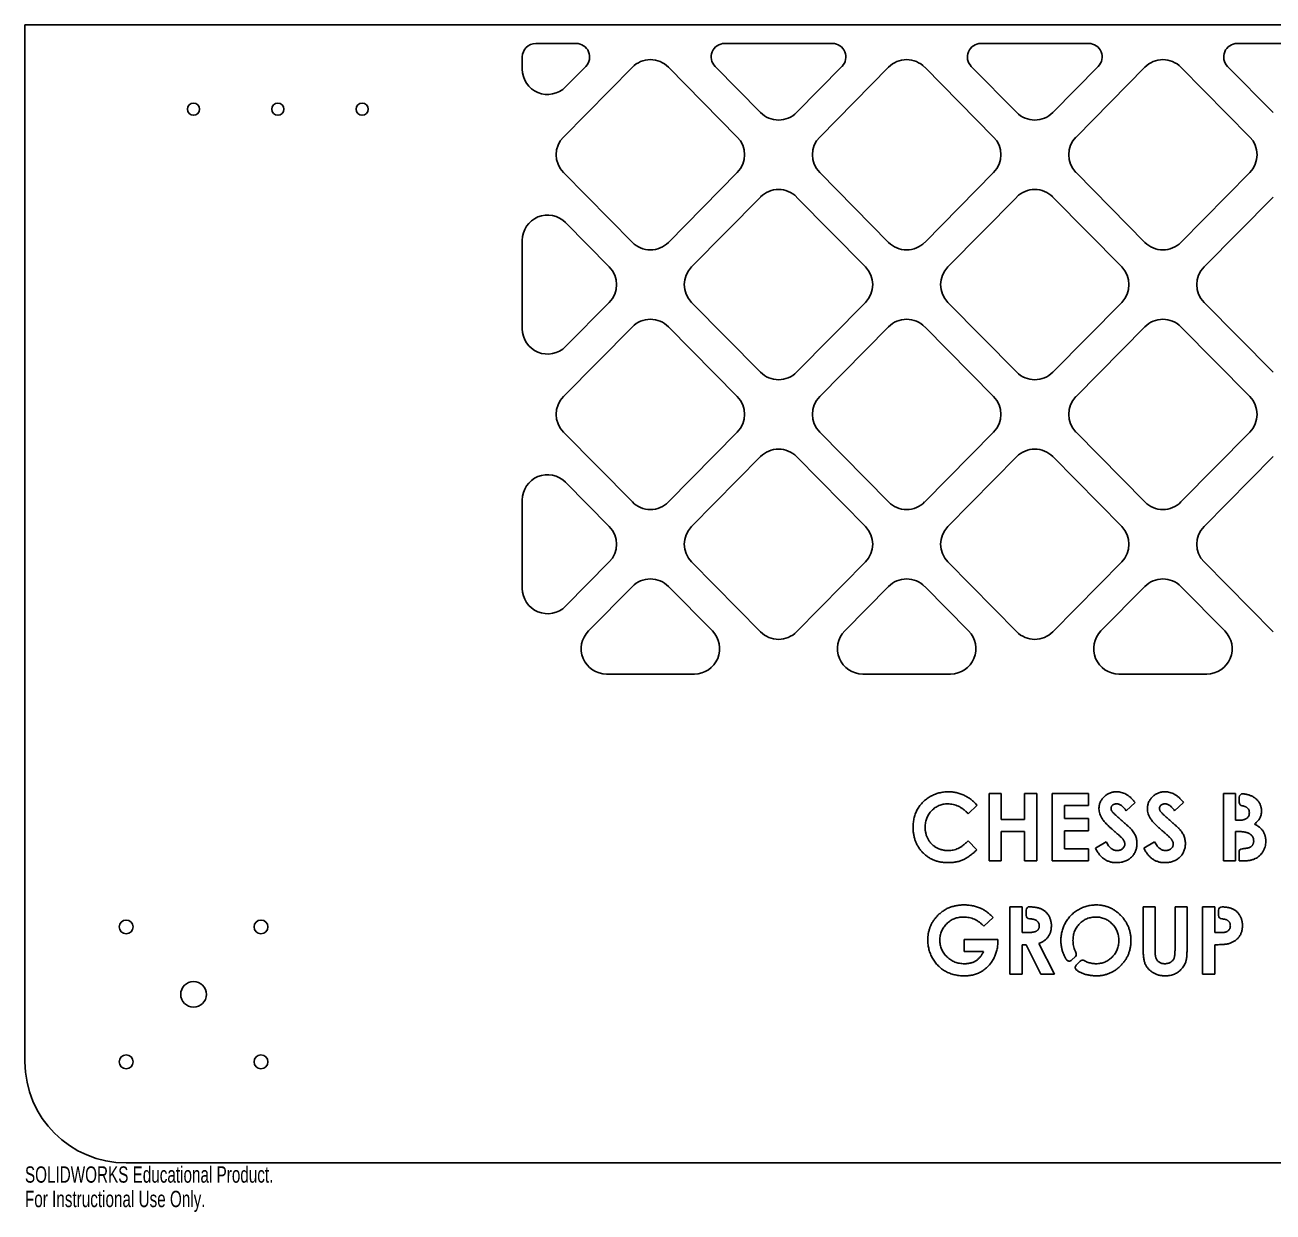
# Model space of a CAD drawing. Header units: millimetres. Extents: x -338 to 338, y -352 to 0.
# Drawn here: x -337.5 to 32.7, y -352.1 to 0 of the extents above; entities that cross this region are included whole.
import ezdxf

# ---------------------------------------------------------------- set-up
doc = ezdxf.new("R2010")
doc.units = ezdxf.units.MM
doc.styles.add('SLDTEXTSTYLE0', font='TXT', dxfattribs={"width": 0.7})

msp = doc.modelspace()

# ---------------------------------------------------------------- linework, layer by layer
at = {"color": 7, "linetype": 'Continuous', "lineweight": 25}
for p, q in [((-337.5, 0), (-337.5, -307.5)), ((337.5, 0), (-337.5, 0)), ((-186, -5.5), (-174.02, -5.5)), ((-129.98, -5.5), (-98.02, -5.5)), ((-53.98, -5.5), (-22.02, -5.5)), ((22.02, -5.5), (53.98, -5.5)), ((-190, -13.11), (-190, -9.5)), ((-177.77, -33.23), (-157.34, -12.53)), ((-177.16, -18.38), (-171.18, -12.31)), ((-146.66, -12.53), (-126.23, -33.23)), ((-132.82, -12.31), (-119.34, -25.97)), ((-108.66, -25.97), (-95.18, -12.31)), ((-101.77, -33.23), (-81.34, -12.53)), ((-70.66, -12.53), (-50.23, -33.23)), ((-56.82, -12.31), (-43.34, -25.97)), ((-32.66, -25.97), (-19.18, -12.31)), ((-25.77, -33.23), (-5.34, -12.53)), ((5.34, -12.53), (25.77, -33.23)), ((19.18, -12.31), (32.66, -25.97)), ((-177.77, -43.77), (-157.34, -64.47)), ((-146.66, -64.47), (-126.23, -43.77)), ((-101.77, -43.77), (-81.34, -64.47)), ((-70.66, -64.47), (-50.23, -43.77)), ((-25.77, -43.77), (-5.34, -64.47)), ((5.34, -64.47), (25.77, -43.77)), ((-139.77, -71.73), (-119.34, -51.03)), ((-108.66, -51.03), (-88.23, -71.73)), ((-63.77, -71.73), (-43.34, -51.03)), ((-32.66, -51.03), (-12.23, -71.73)), ((12.23, -71.73), (32.66, -51.03)), ((-177.16, -58.62), (-164.23, -71.73)), ((-190, -90.11), (-190, -63.89)), ((-177.16, -95.38), (-164.23, -82.27)), ((-139.77, -82.27), (-119.34, -102.97)), ((-108.66, -102.97), (-88.23, -82.27)), ((-63.77, -82.27), (-43.34, -102.97)), ((-32.66, -102.97), (-12.23, -82.27)), ((12.23, -82.27), (32.66, -102.97)), ((-177.77, -110.23), (-157.34, -89.53)), ((-146.66, -89.53), (-126.23, -110.23)), ((-101.77, -110.23), (-81.34, -89.53)), ((-70.66, -89.53), (-50.23, -110.23)), ((-25.77, -110.23), (-5.34, -89.53)), ((5.34, -89.53), (25.77, -110.23)), ((-177.77, -120.77), (-157.34, -141.47)), ((-146.66, -141.47), (-126.23, -120.77)), ((-101.77, -120.77), (-81.34, -141.47)), ((-70.66, -141.47), (-50.23, -120.77)), ((-25.77, -120.77), (-5.34, -141.47)), ((5.34, -141.47), (25.77, -120.77)), ((-139.77, -148.73), (-119.34, -128.03)), ((-108.66, -128.03), (-88.23, -148.73)), ((-63.77, -148.73), (-43.34, -128.03)), ((-32.66, -128.03), (-12.23, -148.73)), ((12.23, -148.73), (32.66, -128.03)), ((-177.16, -135.62), (-164.23, -148.73)), ((-190, -167.11), (-190, -140.89)), ((-177.16, -172.38), (-164.23, -159.27)), ((-139.77, -159.27), (-119.34, -179.97)), ((-108.66, -179.97), (-88.23, -159.27)), ((-63.77, -159.27), (-43.34, -179.97)), ((-32.66, -179.97), (-12.23, -159.27)), ((12.23, -159.27), (32.66, -179.97)), ((-170.37, -179.73), (-157.34, -166.53)), ((-146.66, -166.53), (-133.63, -179.73)), ((-94.37, -179.73), (-81.34, -166.53)), ((-70.66, -166.53), (-57.63, -179.73)), ((-18.37, -179.73), (-5.34, -166.53)), ((5.34, -166.53), (18.37, -179.73)), ((-165.03, -192.5), (-138.97, -192.5)), ((-89.03, -192.5), (-62.97, -192.5)), ((-13.03, -192.5), (13.03, -192.5)), ((-51.54, -227.93), (-47.95, -227.93)), ((-51.54, -247.93), (-51.54, -227.93)), ((-47.95, -227.93), (-47.95, -235.62)), ((-41.03, -227.93), (-37.44, -227.93)), ((-41.03, -235.62), (-41.03, -227.93)), ((-37.44, -227.93), (-37.44, -247.93)), ((-32.82, -227.93), (-22.05, -227.93)), ((-32.82, -247.93), (-32.82, -227.93)), ((-22.05, -227.93), (-22.05, -231.52)), ((17.95, -227.93), (21.15, -227.93)), ((17.95, -247.93), (17.95, -227.93)), ((21.54, -235.88), (21.54, -227.93)), ((22.66, -229.03), (22.66, -230.59)), ((-55.13, -231.4), (-57.76, -233.92)), ((-29.23, -231.52), (-29.23, -235.37)), ((-22.05, -231.52), (-29.23, -231.52)), ((-8.21, -230.6), (-10.89, -233.06)), ((6.15, -230.6), (3.47, -233.06)), ((-47.95, -235.62), (-41.03, -235.62)), ((-29.23, -235.37), (-22.05, -235.37)), ((-22.05, -235.37), (-22.05, -238.96)), ((21.54, -235.88), (22.49, -235.88)), ((-47.95, -239.21), (-47.95, -247.93)), ((-41.03, -239.21), (-47.95, -239.21)), ((-41.03, -247.93), (-41.03, -239.21)), ((-29.23, -238.96), (-29.23, -244.34)), ((-22.05, -238.96), (-29.23, -238.96)), ((21.54, -239.21), (21.54, -247.93)), ((22.4, -239.21), (21.54, -239.21)), ((-57.76, -241.95), (-55.21, -244.63)), ((-20, -244.19), (-16.84, -242.29)), ((-5.64, -244.19), (-2.48, -242.29)), ((-47.95, -247.93), (-51.54, -247.93)), ((-37.44, -247.93), (-41.03, -247.93)), ((-22.05, -247.93), (-32.82, -247.93)), ((-29.23, -244.34), (-22.05, -244.34)), ((-22.05, -244.34), (-22.05, -247.93)), ((21.54, -247.93), (17.95, -247.93)), ((22.57, -247.93), (22.57, -245.32)), ((23.57, -247.93), (22.57, -247.93)), ((-45.38, -281.5), (-45.38, -261.5)), ((-45.38, -261.5), (-41.79, -261.5)), ((-41.79, -269.19), (-41.79, -261.5)), ((-40.57, -264.1), (-40.57, -262.53)), ((-5.9, -261.5), (-2.31, -261.5)), ((-5.9, -273.43), (-5.9, -261.5)), ((-2.31, -261.5), (-2.31, -274.51)), ((3.59, -261.5), (7.18, -261.5)), ((3.59, -274.03), (3.59, -261.5)), ((7.18, -261.5), (7.18, -273.43)), ((11.79, -281.5), (11.79, -261.5)), ((11.79, -261.5), (15.38, -261.5)), ((15.38, -269.19), (15.38, -261.5)), ((16.51, -262.55), (16.51, -264.12)), ((-50.39, -264.68), (-53.1, -267.28)), ((-41.79, -269.19), (-40.4, -269.19)), ((15.38, -269.19), (16.65, -269.19)), ((-58.97, -271.24), (-49, -271.24)), ((-58.97, -274.83), (-58.97, -271.24)), ((-49, -271.24), (-48.97, -272.09)), ((-41.79, -272.78), (-41.79, -281.5)), ((-40.58, -272.78), (-41.79, -272.78)), ((-36.17, -281.5), (-40.58, -272.78)), ((-36.79, -272.37), (-32.18, -281.5)), ((15.38, -272.78), (15.38, -281.5)), ((-53.23, -274.83), (-58.97, -274.83)), ((-25.96, -276.25), (-27.07, -277.37)), ((-25.7, -278.82), (-24.54, -277.65)), ((-41.79, -281.5), (-45.38, -281.5)), ((-32.18, -281.5), (-36.17, -281.5)), ((15.38, -281.5), (11.79, -281.5)), ((-307.5, -337.5), (307.5, -337.5))]:
    msp.add_line(p, q, dxfattribs=at)
for centre, radius in [((-287.5, -25), 1.8), ((-262.5, -25), 1.8), ((-237.5, -25), 1.8), ((-307.5, -267.5), 2.05), ((-267.5, -267.5), 2.05), ((-287.5, -287.5), 3.8), ((-307.5, -307.5), 2.05), ((-267.5, -307.5), 2.05)]:
    msp.add_circle(centre, radius, dxfattribs=at)
for centre, radius, start, end in [((-186, -9.5), 4, 90, 180), ((-174.02, -9.5), 4, 315.3745, 90), ((-129.98, -9.5), 4, 90, 224.6255), ((-98.02, -9.5), 4, 315.3745, 90), ((-53.98, -9.5), 4, 90, 224.6255), ((-22.02, -9.5), 4, 315.3745, 90), ((22.02, -9.5), 4, 90, 224.6255), ((-152, -17.79), 7.5, 44.6255, 135.3745), ((-76, -17.79), 7.5, 44.6255, 135.3745), ((0, -17.79), 7.5, 44.6255, 135.3745), ((-182.5, -13.11), 7.5, 180, 315.3745), ((-114, -20.71), 7.5, 224.6255, 315.3745), ((-38, -20.71), 7.5, 224.6255, 315.3745), ((-172.44, -38.5), 7.5, 135.3745, 224.6255), ((-131.56, -38.5), 7.5, 315.3745, 44.6255), ((-96.44, -38.5), 7.5, 135.3745, 224.6255), ((-55.56, -38.5), 7.5, 315.3745, 44.6255), ((-20.44, -38.5), 7.5, 135.3745, 224.6255), ((20.44, -38.5), 7.5, 315.3745, 44.6255), ((-114, -56.29), 7.5, 44.6255, 135.3745), ((-38, -56.29), 7.5, 44.6255, 135.3745), ((-182.5, -63.89), 7.5, 44.6255, 180), ((-152, -59.21), 7.5, 224.6255, 315.3745), ((-76, -59.21), 7.5, 224.6255, 315.3745), ((0, -59.21), 7.5, 224.6255, 315.3745), ((-169.56, -77), 7.5, 315.3745, 44.6255), ((-134.44, -77), 7.5, 135.3745, 224.6255), ((-93.56, -77), 7.5, 315.3745, 44.6255), ((-58.44, -77), 7.5, 135.3745, 224.6255), ((-17.56, -77), 7.5, 315.3745, 44.6255), ((17.56, -77), 7.5, 135.3745, 224.6255), ((-152, -94.79), 7.5, 44.6255, 135.3745), ((-76, -94.79), 7.5, 44.6255, 135.3745), ((0, -94.79), 7.5, 44.6255, 135.3745), ((-182.5, -90.11), 7.5, 180, 315.3745), ((-114, -97.71), 7.5, 224.6255, 315.3745), ((-38, -97.71), 7.5, 224.6255, 315.3745), ((-172.44, -115.5), 7.5, 135.3745, 224.6255), ((-131.56, -115.5), 7.5, 315.3745, 44.6255), ((-96.44, -115.5), 7.5, 135.3745, 224.6255), ((-55.56, -115.5), 7.5, 315.3745, 44.6255), ((-20.44, -115.5), 7.5, 135.3745, 224.6255), ((20.44, -115.5), 7.5, 315.3745, 44.6255), ((-114, -133.29), 7.5, 44.6255, 135.3745), ((-38, -133.29), 7.5, 44.6255, 135.3745), ((-182.5, -140.89), 7.5, 44.6255, 180), ((-152, -136.21), 7.5, 224.6255, 315.3745), ((-76, -136.21), 7.5, 224.6255, 315.3745), ((0, -136.21), 7.5, 224.6255, 315.3745), ((-169.56, -154), 7.5, 315.3745, 44.6255), ((-134.44, -154), 7.5, 135.3745, 224.6255), ((-93.56, -154), 7.5, 315.3745, 44.6255), ((-58.44, -154), 7.5, 135.3745, 224.6255), ((-17.56, -154), 7.5, 315.3745, 44.6255), ((17.56, -154), 7.5, 135.3745, 224.6255), ((-152, -171.79), 7.5, 44.6255, 135.3745), ((-76, -171.79), 7.5, 44.6255, 135.3745), ((0, -171.79), 7.5, 44.6255, 135.3745), ((-182.5, -167.11), 7.5, 180, 315.3745), ((-165.03, -185), 7.5, 135.3745, 270), ((-138.97, -185), 7.5, 270, 44.6255), ((-114, -174.71), 7.5, 224.6255, 315.3745), ((-89.03, -185), 7.5, 135.3745, 270), ((-62.97, -185), 7.5, 270, 44.6255), ((-38, -174.71), 7.5, 224.6255, 315.3745), ((-13.03, -185), 7.5, 135.3745, 270), ((13.03, -185), 7.5, 270, 44.6255), ((23.66, -229.03), 1, 83.9783, 180), ((23.66, -230.59), 1, 180, 262.1207), ((23.57, -245.32), 1, 93.0569, 180), ((-39.57, -262.53), 1, 87.0383, 180), ((17.51, -262.55), 1, 86.0471, 180), ((-39.57, -264.1), 1, 180, 267.5949), ((17.51, -264.12), 1, 180, 265.8899), ((-27.78, -276.66), 1, 212.8913, 315.2984), ((-26.67, -275.54), 1, 315.2984, 29.5793), ((-23.83, -278.35), 1, 59.7283, 135.2984), ((-24.99, -279.53), 1, 135.2984, 236.2046), ((-307.5, -307.5), 30, 180, 270)]:
    msp.add_arc(centre, radius, start, end, dxfattribs=at)
for points, knots in [([(-74.1, -237.9), (-74.1, -237.65), (-74.09, -237.17), (-74.02, -236.45), (-73.93, -235.75), (-73.78, -235.07), (-73.59, -234.42), (-73.37, -233.78), (-73.09, -233.17), (-72.79, -232.58), (-72.44, -232.01), (-72.05, -231.47), (-71.63, -230.95), (-71.17, -230.47), (-70.68, -230.02), (-70.15, -229.6), (-69.59, -229.2), (-68.99, -228.83), (-68.37, -228.5), (-67.73, -228.21), (-67.08, -227.97), (-66.42, -227.76), (-65.75, -227.61), (-65.06, -227.5), (-64.37, -227.43), (-63.9, -227.42), (-63.66, -227.42)], [0, 0, 0, 0, 0.044663, 0.088512, 0.130926, 0.172904, 0.214, 0.254985, 0.295291, 0.335772, 0.376181, 0.416178, 0.45635, 0.496512, 0.537041, 0.578119, 0.619725, 0.662422, 0.705299, 0.74743, 0.789433, 0.831267, 0.872825, 0.91487, 0.957027, 1, 1, 1, 1]), ([(-63.66, -227.42), (-63.46, -227.42), (-63.06, -227.43), (-62.46, -227.48), (-61.87, -227.56), (-61.28, -227.68), (-60.7, -227.82), (-60.13, -228), (-59.55, -228.21), (-58.99, -228.45), (-58.44, -228.72), (-57.91, -229.03), (-57.4, -229.35), (-56.9, -229.71), (-56.43, -230.09), (-55.97, -230.5), (-55.54, -230.93), (-55.27, -231.25), (-55.13, -231.4)], [0, 0, 0, 0, 0.062276, 0.123904, 0.185067, 0.24684, 0.308435, 0.370241, 0.432587, 0.495925, 0.559351, 0.621943, 0.684393, 0.746986, 0.809441, 0.872508, 0.935769, 1, 1, 1, 1]), ([(-18.97, -232.49), (-18.97, -232.32), (-18.96, -231.98), (-18.89, -231.49), (-18.77, -231.01), (-18.61, -230.55), (-18.39, -230.11), (-18.13, -229.69), (-17.82, -229.29), (-17.47, -228.91), (-17.08, -228.56), (-16.67, -228.25), (-16.23, -228), (-15.78, -227.78), (-15.29, -227.62), (-14.79, -227.5), (-14.26, -227.43), (-13.91, -227.42), (-13.73, -227.42)], [0, 0, 0, 0, 0.063173, 0.124457, 0.184841, 0.244567, 0.304319, 0.3652, 0.427421, 0.491262, 0.555499, 0.618605, 0.680495, 0.742473, 0.804991, 0.868252, 0.932887, 1, 1, 1, 1]), ([(-13.73, -227.42), (-13.49, -227.43), (-13.02, -227.44), (-12.33, -227.58), (-11.65, -227.79), (-11.1, -228.04), (-10.67, -228.29), (-10.33, -228.52), (-10, -228.78), (-9.65, -229.07), (-9.3, -229.41), (-8.94, -229.77), (-8.57, -230.17), (-8.33, -230.46), (-8.21, -230.6)], [0, 0, 0, 0, 0.10691, 0.212977, 0.319777, 0.428556, 0.485857, 0.546559, 0.611431, 0.679821, 0.753159, 0.830753, 0.913133, 1, 1, 1, 1]), ([(-4.62, -232.49), (-4.61, -232.32), (-4.6, -231.98), (-4.53, -231.49), (-4.41, -231.01), (-4.25, -230.55), (-4.03, -230.11), (-3.77, -229.69), (-3.46, -229.29), (-3.11, -228.91), (-2.72, -228.56), (-2.31, -228.25), (-1.87, -228), (-1.42, -227.78), (-0.93, -227.62), (-0.43, -227.5), (0.09, -227.43), (0.45, -227.42), (0.63, -227.42)], [0, 0, 0, 0, 0.063173, 0.124457, 0.184841, 0.244567, 0.304319, 0.3652, 0.427421, 0.491262, 0.555499, 0.618605, 0.680495, 0.742473, 0.804991, 0.868252, 0.932887, 1, 1, 1, 1]), ([(0.63, -227.42), (0.87, -227.43), (1.34, -227.44), (2.03, -227.58), (2.71, -227.79), (3.26, -228.04), (3.69, -228.29), (4.02, -228.52), (4.36, -228.78), (4.71, -229.07), (5.06, -229.41), (5.42, -229.77), (5.79, -230.17), (6.03, -230.46), (6.15, -230.6)], [0, 0, 0, 0, 0.10691, 0.212977, 0.319777, 0.428556, 0.485857, 0.546559, 0.611431, 0.679821, 0.753159, 0.830753, 0.913133, 1, 1, 1, 1]), ([(23.77, -228.04), (23.86, -228.05), (24.11, -228.08), (24.48, -228.13), (24.87, -228.2), (25.12, -228.26), (25.23, -228.29)], [0.6379839, 0.6379839, 0.6379839, 0.6379839, 0.707952, 0.816322, 0.9135847, 1, 1, 1, 1]), ([(25.23, -228.29), (25.38, -228.33), (25.68, -228.41), (26.1, -228.58), (26.5, -228.76), (26.88, -228.97), (27.23, -229.2), (27.56, -229.47), (27.87, -229.76), (28.15, -230.07), (28.41, -230.4), (28.63, -230.75), (28.82, -231.11), (28.97, -231.49), (29.08, -231.89), (29.17, -232.29), (29.22, -232.72), (29.23, -233), (29.23, -233.15)], [0, 0, 0, 0, 0.06875, 0.134909, 0.199721, 0.262974, 0.325357, 0.387336, 0.449407, 0.511118, 0.572473, 0.633077, 0.692861, 0.752561, 0.812738, 0.873479, 0.935776, 1, 1, 1, 1]), ([(-63.8, -231.01), (-64.03, -231.02), (-64.49, -231.03), (-65.16, -231.12), (-65.8, -231.28), (-66.42, -231.5), (-67, -231.78), (-67.56, -232.12), (-68.09, -232.53), (-68.58, -232.99), (-69.03, -233.5), (-69.43, -234.04), (-69.76, -234.61), (-70.04, -235.21), (-70.25, -235.84), (-70.4, -236.5), (-70.49, -237.19), (-70.51, -237.65), (-70.51, -237.89)], [0, 0, 0, 0, 0.064715, 0.127707, 0.188882, 0.249158, 0.309661, 0.370225, 0.432332, 0.495782, 0.559304, 0.621861, 0.683322, 0.744523, 0.806088, 0.868994, 0.933419, 1, 1, 1, 1]), ([(-57.76, -233.92), (-57.98, -233.69), (-58.42, -233.24), (-59.12, -232.64), (-59.85, -232.14), (-60.6, -231.72), (-61.37, -231.4), (-62.16, -231.17), (-62.97, -231.03), (-63.53, -231.02), (-63.8, -231.01)], [0, 0, 0, 0, 0.139406, 0.272304, 0.399525, 0.522811, 0.642663, 0.761023, 0.879801, 1, 1, 1, 1]), ([(-13.93, -239.51), (-14.19, -239.29), (-14.68, -238.88), (-15.37, -238.27), (-15.99, -237.7), (-16.54, -237.16), (-17.02, -236.67), (-17.43, -236.21), (-17.77, -235.79), (-18.12, -235.29), (-18.46, -234.68), (-18.75, -233.95), (-18.94, -233.22), (-18.96, -232.73), (-18.97, -232.49)], [0, 0, 0, 0, 0.112125, 0.215201, 0.309902, 0.395959, 0.473447, 0.54214, 0.602523, 0.654726, 0.747804, 0.835278, 0.918925, 1, 1, 1, 1]), ([(-13.77, -231.01), (-13.88, -231.01), (-14.1, -231.02), (-14.41, -231.1), (-14.69, -231.23), (-14.93, -231.4), (-15.13, -231.61), (-15.28, -231.83), (-15.37, -232.07), (-15.38, -232.24), (-15.38, -232.32)], [0, 0, 0, 0, 0.148126, 0.285993, 0.416634, 0.54738, 0.671583, 0.784401, 0.893266, 1, 1, 1, 1]), ([(-15.38, -232.32), (-15.38, -232.4), (-15.37, -232.57), (-15.31, -232.82), (-15.2, -233.06), (-15.1, -233.2), (-15.05, -233.28)], [0, 0, 0, 0, 0.241881, 0.487115, 0.737838, 1, 1, 1, 1]), ([(-10.89, -233.06), (-11, -232.9), (-11.23, -232.59), (-11.58, -232.17), (-11.94, -231.81), (-12.3, -231.52), (-12.66, -231.29), (-13.03, -231.13), (-13.4, -231.03), (-13.64, -231.02), (-13.77, -231.01)], [0, 0, 0, 0, 0.16242, 0.311824, 0.448433, 0.573381, 0.689077, 0.797573, 0.900293, 1, 1, 1, 1]), ([(0.42, -239.51), (0.17, -239.29), (-0.32, -238.88), (-1.01, -238.27), (-1.63, -237.7), (-2.18, -237.16), (-2.66, -236.67), (-3.07, -236.21), (-3.41, -235.79), (-3.77, -235.29), (-4.1, -234.68), (-4.39, -233.95), (-4.58, -233.22), (-4.6, -232.73), (-4.62, -232.49)], [0, 0, 0, 0, 0.112125, 0.215201, 0.309902, 0.395959, 0.473447, 0.54214, 0.602523, 0.654726, 0.747804, 0.835278, 0.918925, 1, 1, 1, 1]), ([(0.59, -231.01), (0.48, -231.01), (0.26, -231.02), (-0.05, -231.1), (-0.33, -231.23), (-0.58, -231.4), (-0.77, -231.61), (-0.92, -231.83), (-1.01, -232.07), (-1.02, -232.24), (-1.03, -232.32)], [0, 0, 0, 0, 0.148126, 0.285993, 0.416634, 0.54738, 0.671583, 0.784401, 0.893266, 1, 1, 1, 1]), ([(-1.03, -232.32), (-1.02, -232.4), (-1.01, -232.57), (-0.95, -232.82), (-0.84, -233.06), (-0.74, -233.2), (-0.69, -233.28)], [0, 0, 0, 0, 0.241881, 0.487115, 0.737838, 1, 1, 1, 1]), ([(3.47, -233.06), (3.35, -232.9), (3.13, -232.59), (2.78, -232.17), (2.42, -231.81), (2.06, -231.52), (1.7, -231.29), (1.33, -231.13), (0.96, -231.03), (0.72, -231.02), (0.59, -231.01)], [0, 0, 0, 0, 0.16242, 0.311824, 0.448433, 0.573381, 0.689077, 0.797573, 0.900293, 1, 1, 1, 1]), ([(25.64, -233.63), (25.63, -233.47), (25.62, -233.17), (25.47, -232.75), (25.24, -232.38), (24.96, -232.13), (24.71, -231.95), (24.49, -231.84), (24.24, -231.73), (23.97, -231.66), (23.73, -231.61), (23.58, -231.58), (23.53, -231.58)], [0, 0, 0, 0, 0.1123319, 0.2171892, 0.3207764, 0.4294461, 0.4868895, 0.5473482, 0.6105516, 0.6785404, 0.7510058, 0.7899775, 0.7899775, 0.7899775, 0.7899775]), ([(29.23, -233.15), (29.22, -233.34), (29.21, -233.7), (29.12, -234.25), (28.96, -234.76), (28.75, -235.25), (28.46, -235.72), (28.1, -236.16), (27.66, -236.6), (27.33, -236.87), (27.16, -237)], [0, 0, 0, 0, 0.12327, 0.242641, 0.359427, 0.47555, 0.593898, 0.720202, 0.854465, 1, 1, 1, 1]), ([(-15.05, -233.28), (-15.01, -233.33), (-14.9, -233.47), (-14.7, -233.68), (-14.44, -233.94), (-14.13, -234.24), (-13.77, -234.58), (-13.34, -234.97), (-12.86, -235.4), (-12.51, -235.7), (-12.34, -235.86)], [0, 0, 0, 0, 0.059234, 0.136349, 0.233805, 0.349411, 0.483179, 0.635967, 0.809243, 1, 1, 1, 1]), ([(-12.34, -235.86), (-12.17, -236), (-11.85, -236.28), (-11.39, -236.67), (-10.99, -237.02), (-10.64, -237.33), (-10.35, -237.6), (-10.11, -237.83), (-9.92, -238.01), (-9.81, -238.12), (-9.76, -238.16)], [0, 0, 0, 0, 0.192953, 0.366184, 0.520457, 0.655012, 0.770624, 0.865677, 0.942675, 1, 1, 1, 1]), ([(-0.69, -233.28), (-0.65, -233.33), (-0.54, -233.47), (-0.34, -233.68), (-0.09, -233.94), (0.23, -234.24), (0.59, -234.58), (1.02, -234.97), (1.5, -235.4), (1.84, -235.7), (2.02, -235.86)], [0, 0, 0, 0, 0.059234, 0.136349, 0.233805, 0.349411, 0.483179, 0.635967, 0.809243, 1, 1, 1, 1]), ([(2.02, -235.86), (2.19, -236), (2.51, -236.28), (2.97, -236.67), (3.36, -237.02), (3.71, -237.33), (4.01, -237.6), (4.25, -237.83), (4.44, -238.01), (4.55, -238.12), (4.6, -238.16)], [0, 0, 0, 0, 0.192953, 0.366184, 0.520457, 0.655012, 0.770624, 0.865677, 0.942675, 1, 1, 1, 1]), ([(22.49, -235.88), (22.62, -235.88), (22.87, -235.88), (23.23, -235.85), (23.57, -235.8), (23.88, -235.73), (24.16, -235.65), (24.42, -235.55), (24.66, -235.42), (24.93, -235.24), (25.22, -234.96), (25.47, -234.57), (25.62, -234.11), (25.63, -233.79), (25.64, -233.63)], [0, 0, 0, 0, 0.088776, 0.171377, 0.248114, 0.321161, 0.388033, 0.452091, 0.512268, 0.568866, 0.676936, 0.781012, 0.886918, 1, 1, 1, 1]), ([(-63.72, -248.44), (-64.09, -248.44), (-64.82, -248.42), (-65.89, -248.28), (-66.91, -248.05), (-67.87, -247.72), (-68.79, -247.3), (-69.65, -246.79), (-70.46, -246.19), (-71.21, -245.5), (-71.88, -244.73), (-72.48, -243.91), (-72.98, -243.03), (-73.39, -242.11), (-73.71, -241.13), (-73.94, -240.1), (-74.08, -239.02), (-74.09, -238.28), (-74.1, -237.9)], [0, 0, 0, 0, 0.0673762, 0.1318366, 0.1944611, 0.255346, 0.3155883, 0.3756275, 0.4361379, 0.4977786, 0.5594704, 0.6202778, 0.6807877, 0.7414916, 0.8032154, 0.8664928, 0.9319104, 1, 1, 1, 1]), ([(-70.51, -237.89), (-70.51, -238.06), (-70.51, -238.39), (-70.47, -238.87), (-70.4, -239.35), (-70.3, -239.8), (-70.18, -240.25), (-70.04, -240.68), (-69.86, -241.09), (-69.66, -241.5), (-69.43, -241.87), (-69.18, -242.24), (-68.91, -242.58), (-68.62, -242.9), (-68.3, -243.2), (-67.97, -243.47), (-67.6, -243.73), (-67.23, -243.97), (-66.83, -244.17), (-66.42, -244.36), (-66, -244.51), (-65.57, -244.63), (-65.12, -244.74), (-64.67, -244.8), (-64.21, -244.85), (-63.89, -244.85), (-63.73, -244.85)], [0, 0, 0, 0, 0.045986, 0.090639, 0.134485, 0.177331, 0.219265, 0.260785, 0.302317, 0.343436, 0.384181, 0.424376, 0.464181, 0.504012, 0.543822, 0.583802, 0.624419, 0.665548, 0.706675, 0.747827, 0.788895, 0.830219, 0.871707, 0.913734, 0.956588, 1, 1, 1, 1]), ([(-11.28, -242.96), (-11.29, -242.85), (-11.3, -242.61), (-11.4, -242.27), (-11.55, -241.92), (-11.74, -241.64), (-11.92, -241.41), (-12.1, -241.2), (-12.32, -240.97), (-12.57, -240.73), (-12.86, -240.45), (-13.18, -240.16), (-13.54, -239.84), (-13.8, -239.62), (-13.93, -239.51)], [0, 0, 0, 0, 0.076347, 0.155091, 0.238352, 0.328404, 0.379384, 0.439618, 0.509831, 0.588875, 0.677436, 0.775547, 0.882636, 1, 1, 1, 1]), ([(-9.76, -238.16), (-9.58, -238.36), (-9.24, -238.72), (-8.8, -239.29), (-8.44, -239.85), (-8.16, -240.4), (-7.95, -240.96), (-7.8, -241.53), (-7.71, -242.13), (-7.7, -242.54), (-7.69, -242.75)], [0, 0, 0, 0, 0.150833, 0.289954, 0.417139, 0.535255, 0.648751, 0.762405, 0.879827, 1, 1, 1, 1]), ([(3.08, -242.96), (3.07, -242.85), (3.06, -242.61), (2.96, -242.27), (2.8, -241.92), (2.62, -241.64), (2.44, -241.41), (2.26, -241.2), (2.04, -240.97), (1.79, -240.73), (1.5, -240.45), (1.18, -240.16), (0.81, -239.84), (0.56, -239.62), (0.42, -239.51)], [0, 0, 0, 0, 0.076347, 0.155091, 0.238352, 0.328404, 0.379384, 0.439618, 0.509831, 0.588875, 0.677436, 0.775547, 0.882636, 1, 1, 1, 1]), ([(4.6, -238.16), (4.78, -238.36), (5.12, -238.72), (5.56, -239.29), (5.92, -239.85), (6.2, -240.4), (6.41, -240.96), (6.56, -241.53), (6.65, -242.13), (6.66, -242.54), (6.67, -242.75)], [0, 0, 0, 0, 0.150833, 0.289954, 0.417139, 0.535255, 0.648751, 0.762405, 0.879827, 1, 1, 1, 1]), ([(26.92, -242), (26.92, -241.9), (26.91, -241.69), (26.87, -241.39), (26.78, -241.11), (26.67, -240.84), (26.52, -240.6), (26.34, -240.36), (26.12, -240.15), (25.87, -239.95), (25.59, -239.78), (25.26, -239.62), (24.89, -239.5), (24.47, -239.4), (24.01, -239.31), (23.51, -239.26), (22.97, -239.22), (22.59, -239.22), (22.4, -239.21)], [0, 0, 0, 0, 0.052826, 0.102892, 0.151698, 0.199578, 0.247224, 0.295723, 0.346254, 0.398507, 0.45429, 0.514042, 0.579093, 0.650037, 0.727451, 0.811452, 0.902476, 1, 1, 1, 1]), ([(27.16, -237), (27.3, -237.07), (27.57, -237.22), (27.97, -237.45), (28.33, -237.69), (28.66, -237.95), (28.97, -238.23), (29.25, -238.51), (29.49, -238.81), (29.71, -239.13), (29.9, -239.45), (30.06, -239.79), (30.2, -240.15), (30.32, -240.52), (30.41, -240.91), (30.46, -241.31), (30.51, -241.72), (30.51, -242), (30.51, -242.14)], [0, 0, 0, 0, 0.072791, 0.142723, 0.209491, 0.274716, 0.336886, 0.397686, 0.457054, 0.515313, 0.572822, 0.630776, 0.689505, 0.748743, 0.809225, 0.870715, 0.934265, 1, 1, 1, 1]), ([(-63.73, -244.85), (-63.47, -244.85), (-62.94, -244.83), (-62.17, -244.71), (-61.43, -244.52), (-60.85, -244.29), (-60.39, -244.06), (-60.04, -243.85), (-59.67, -243.61), (-59.31, -243.34), (-58.93, -243.04), (-58.55, -242.7), (-58.15, -242.34), (-57.89, -242.08), (-57.76, -241.95)], [0, 0, 0, 0, 0.117048, 0.22997, 0.340704, 0.449355, 0.505557, 0.565303, 0.628205, 0.694729, 0.765019, 0.83958, 0.91775, 1, 1, 1, 1]), ([(-13.7, -248.44), (-13.87, -248.44), (-14.21, -248.44), (-14.71, -248.39), (-15.19, -248.31), (-15.65, -248.19), (-16.1, -248.05), (-16.54, -247.87), (-16.95, -247.66), (-17.35, -247.42), (-17.73, -247.14), (-18.1, -246.83), (-18.45, -246.48), (-18.79, -246.09), (-19.11, -245.67), (-19.43, -245.21), (-19.72, -244.71), (-19.91, -244.36), (-20, -244.19)], [0, 0, 0, 0, 0.063551, 0.125868, 0.18624, 0.244977, 0.303358, 0.36123, 0.418489, 0.475937, 0.534204, 0.594059, 0.655469, 0.718772, 0.784975, 0.853522, 0.925182, 1, 1, 1, 1]), ([(-16.84, -242.29), (-16.73, -242.49), (-16.5, -242.88), (-16.12, -243.4), (-15.74, -243.85), (-15.33, -244.21), (-14.91, -244.5), (-14.48, -244.71), (-14.03, -244.83), (-13.72, -244.85), (-13.57, -244.85)], [0, 0, 0, 0, 0.160458, 0.307612, 0.442139, 0.566229, 0.681222, 0.789558, 0.895029, 1, 1, 1, 1]), ([(-7.69, -242.75), (-7.7, -242.95), (-7.7, -243.35), (-7.79, -243.93), (-7.91, -244.48), (-8.1, -245.01), (-8.33, -245.51), (-8.62, -245.98), (-8.96, -246.43), (-9.35, -246.84), (-9.78, -247.22), (-10.25, -247.55), (-10.75, -247.82), (-11.28, -248.05), (-11.84, -248.23), (-12.43, -248.35), (-13.05, -248.43), (-13.48, -248.44), (-13.7, -248.44)], [0, 0, 0, 0, 0.065201, 0.127927, 0.189047, 0.248544, 0.307607, 0.367248, 0.426963, 0.488617, 0.550392, 0.611331, 0.672556, 0.734024, 0.797341, 0.86225, 0.929625, 1, 1, 1, 1]), ([(-13.57, -244.85), (-13.41, -244.85), (-13.11, -244.84), (-12.68, -244.72), (-12.28, -244.55), (-11.94, -244.29), (-11.65, -244), (-11.44, -243.68), (-11.3, -243.33), (-11.29, -243.08), (-11.28, -242.96)], [0, 0, 0, 0, 0.141986, 0.275473, 0.404346, 0.53543, 0.661427, 0.777867, 0.88828, 1, 1, 1, 1]), ([(0.66, -248.44), (0.49, -248.44), (0.15, -248.44), (-0.35, -248.39), (-0.83, -248.31), (-1.29, -248.19), (-1.74, -248.05), (-2.18, -247.87), (-2.59, -247.66), (-2.99, -247.42), (-3.37, -247.14), (-3.74, -246.83), (-4.09, -246.48), (-4.43, -246.09), (-4.75, -245.67), (-5.07, -245.21), (-5.37, -244.71), (-5.55, -244.36), (-5.64, -244.19)], [0, 0, 0, 0, 0.063551, 0.125868, 0.18624, 0.244977, 0.303358, 0.36123, 0.418489, 0.475937, 0.534204, 0.594059, 0.655469, 0.718772, 0.784975, 0.853522, 0.925182, 1, 1, 1, 1]), ([(-2.48, -242.29), (-2.37, -242.49), (-2.14, -242.88), (-1.77, -243.4), (-1.38, -243.85), (-0.97, -244.21), (-0.55, -244.5), (-0.12, -244.71), (0.33, -244.83), (0.64, -244.85), (0.79, -244.85)], [0, 0, 0, 0, 0.160458, 0.307612, 0.442139, 0.566229, 0.681222, 0.789558, 0.895029, 1, 1, 1, 1]), ([(6.67, -242.75), (6.66, -242.95), (6.66, -243.35), (6.57, -243.93), (6.45, -244.48), (6.26, -245.01), (6.03, -245.51), (5.74, -245.98), (5.4, -246.43), (5.01, -246.84), (4.57, -247.22), (4.11, -247.55), (3.61, -247.82), (3.08, -248.05), (2.52, -248.23), (1.93, -248.35), (1.31, -248.43), (0.88, -248.44), (0.66, -248.44)], [0, 0, 0, 0, 0.065201, 0.127927, 0.189047, 0.248544, 0.307607, 0.367248, 0.426963, 0.488617, 0.550392, 0.611331, 0.672556, 0.734024, 0.797341, 0.86225, 0.929625, 1, 1, 1, 1]), ([(0.79, -244.85), (0.95, -244.85), (1.25, -244.84), (1.68, -244.72), (2.08, -244.55), (2.42, -244.29), (2.71, -244), (2.92, -243.68), (3.06, -243.33), (3.07, -243.08), (3.08, -242.96)], [0, 0, 0, 0, 0.141986, 0.275473, 0.404346, 0.53543, 0.661427, 0.777867, 0.88828, 1, 1, 1, 1]), ([(23.52, -244.32), (23.6, -244.32), (23.84, -244.3), (24.24, -244.26), (24.7, -244.2), (25.11, -244.12), (25.47, -244.01), (25.77, -243.9), (26.03, -243.76), (26.24, -243.59), (26.43, -243.42), (26.58, -243.22), (26.7, -243.01), (26.81, -242.78), (26.87, -242.54), (26.92, -242.28), (26.92, -242.09), (26.92, -242)], [0.1692531, 0.1692531, 0.1692531, 0.1692531, 0.210657, 0.3020025, 0.3851432, 0.4590126, 0.5247192, 0.5832266, 0.6342083, 0.6811857, 0.7262751, 0.7701133, 0.81408, 0.8579942, 0.9033387, 0.9505448, 1, 1, 1, 1]), ([(30.51, -242.14), (30.5, -242.42), (30.48, -242.95), (30.32, -243.75), (30.03, -244.5), (29.66, -245.2), (29.19, -245.84), (28.65, -246.41), (28.05, -246.88), (27.5, -247.2), (27.02, -247.42), (26.62, -247.55), (26.2, -247.68), (25.73, -247.76), (25.24, -247.84), (24.71, -247.89), (24.16, -247.92), (23.77, -247.93), (23.57, -247.93)], [0, 0, 0, 0, 0.080259, 0.158391, 0.236258, 0.315105, 0.393222, 0.468731, 0.542781, 0.617708, 0.656365, 0.69708, 0.740697, 0.786729, 0.835579, 0.88725, 0.941898, 1, 1, 1, 1]), ([(-55.21, -244.63), (-55.39, -244.8), (-55.74, -245.14), (-56.27, -245.62), (-56.79, -246.05), (-57.31, -246.45), (-57.82, -246.8), (-58.32, -247.11), (-58.81, -247.38), (-59.31, -247.62), (-59.8, -247.81), (-60.31, -247.98), (-60.84, -248.13), (-61.38, -248.24), (-61.94, -248.33), (-62.52, -248.4), (-63.11, -248.44), (-63.51, -248.44), (-63.72, -248.44)], [0, 0, 0, 0, 0.077783, 0.151816, 0.22254, 0.290278, 0.354641, 0.415798, 0.474709, 0.530426, 0.58558, 0.640906, 0.697901, 0.75542, 0.814521, 0.874462, 0.93667, 1, 1, 1, 1]), ([(-67.12, -264.48), (-66.99, -264.34), (-66.73, -264.05), (-66.32, -263.66), (-65.89, -263.29), (-65.45, -262.95), (-64.99, -262.63), (-64.52, -262.35), (-64.04, -262.08), (-63.54, -261.85), (-63.03, -261.65), (-62.49, -261.47), (-61.95, -261.32), (-61.39, -261.2), (-60.82, -261.1), (-60.23, -261.04), (-59.63, -260.99), (-59.22, -260.98), (-59.02, -260.98)], [0, 0, 0, 0, 0.063787, 0.126616, 0.188343, 0.249479, 0.309864, 0.370656, 0.430675, 0.491278, 0.551874, 0.613065, 0.675167, 0.737705, 0.801473, 0.866116, 0.93226, 1, 1, 1, 1]), ([(-59.02, -260.98), (-58.8, -260.99), (-58.38, -260.99), (-57.74, -261.04), (-57.11, -261.11), (-56.5, -261.21), (-55.89, -261.35), (-55.3, -261.51), (-54.71, -261.7), (-54.33, -261.85), (-54.14, -261.93)], [0, 0, 0, 0, 0.128976, 0.256614, 0.382375, 0.50745, 0.631232, 0.754221, 0.877301, 1, 1, 1, 1]), ([(-54.14, -261.93), (-53.98, -262), (-53.65, -262.14), (-53.18, -262.4), (-52.7, -262.69), (-52.23, -263.01), (-51.77, -263.38), (-51.3, -263.78), (-50.84, -264.21), (-50.54, -264.52), (-50.39, -264.68)], [0, 0, 0, 0, 0.111799, 0.227396, 0.345657, 0.4674, 0.594208, 0.724678, 0.859647, 1, 1, 1, 1]), ([(-39.52, -261.54), (-39.31, -261.55), (-38.89, -261.57), (-38.28, -261.63), (-37.7, -261.72), (-37.18, -261.82), (-36.72, -261.93), (-36.32, -262.07), (-35.95, -262.23), (-35.62, -262.41), (-35.29, -262.61), (-34.99, -262.84), (-34.71, -263.1), (-34.44, -263.37), (-34.19, -263.67), (-33.96, -264), (-33.75, -264.34), (-33.57, -264.7), (-33.42, -265.08), (-33.29, -265.47), (-33.2, -265.87), (-33.13, -266.29), (-33.08, -266.73), (-33.08, -267.03), (-33.08, -267.18)], [0.1477641, 0.1477641, 0.1477641, 0.1477641, 0.2022774, 0.2588951, 0.3104829, 0.3570952, 0.3985136, 0.4350375, 0.4692515, 0.502805, 0.5362104, 0.5693794, 0.6028015, 0.6366658, 0.6709287, 0.705803, 0.7411891, 0.7763043, 0.8120043, 0.847969, 0.8845218, 0.9219742, 0.9601982, 1, 1, 1, 1]), ([(-30.26, -271.49), (-30.25, -271.25), (-30.25, -270.78), (-30.17, -270.08), (-30.07, -269.4), (-29.91, -268.73), (-29.72, -268.08), (-29.48, -267.44), (-29.2, -266.82), (-28.88, -266.21), (-28.51, -265.62), (-28.12, -265.06), (-27.69, -264.54), (-27.23, -264.05), (-26.73, -263.59), (-26.21, -263.15), (-25.65, -262.75), (-25.06, -262.39), (-24.45, -262.05), (-23.83, -261.77), (-23.19, -261.52), (-22.54, -261.33), (-21.88, -261.17), (-21.21, -261.07), (-20.52, -260.99), (-20.06, -260.99), (-19.83, -260.98)], [0, 0, 0, 0, 0.043114, 0.085683, 0.127594, 0.169059, 0.210432, 0.251811, 0.293444, 0.335381, 0.377477, 0.418688, 0.459873, 0.500873, 0.541873, 0.583212, 0.624763, 0.666988, 0.70937, 0.751103, 0.792568, 0.833545, 0.874827, 0.916018, 0.957859, 1, 1, 1, 1]), ([(-19.83, -260.98), (-19.48, -260.99), (-18.8, -261.01), (-17.79, -261.16), (-16.82, -261.4), (-15.88, -261.73), (-14.98, -262.17), (-14.12, -262.7), (-13.3, -263.33), (-12.53, -264.05), (-11.81, -264.83), (-11.2, -265.67), (-10.67, -266.55), (-10.23, -267.46), (-9.9, -268.43), (-9.66, -269.43), (-9.51, -270.48), (-9.5, -271.19), (-9.49, -271.56)], [0, 0, 0, 0, 0.063396, 0.125157, 0.185649, 0.245977, 0.306108, 0.367351, 0.429902, 0.49454, 0.559373, 0.62241, 0.684357, 0.745807, 0.80743, 0.869996, 0.933928, 1, 1, 1, 1]), ([(17.58, -261.55), (17.72, -261.56), (18.06, -261.58), (18.58, -261.64), (19.14, -261.72), (19.64, -261.82), (20.09, -261.94), (20.49, -262.08), (20.84, -262.25), (21.18, -262.42), (21.49, -262.63), (21.78, -262.86), (22.05, -263.11), (22.31, -263.38), (22.55, -263.68), (22.77, -264), (22.96, -264.34), (23.13, -264.7), (23.27, -265.07), (23.39, -265.46), (23.48, -265.87), (23.54, -266.29), (23.58, -266.73), (23.59, -267.03), (23.59, -267.18)], [0.1607235, 0.1607235, 0.1607235, 0.1607235, 0.1970125, 0.2529227, 0.3036865, 0.3497192, 0.3912405, 0.4284786, 0.4630566, 0.4971504, 0.5310023, 0.5642264, 0.5977007, 0.6314214, 0.6655973, 0.7004514, 0.7358807, 0.7710921, 0.8069748, 0.8435344, 0.8809402, 0.9192944, 0.9591802, 1, 1, 1, 1]), ([(-69.74, -271.4), (-69.74, -271.07), (-69.72, -270.43), (-69.59, -269.48), (-69.39, -268.56), (-69.1, -267.67), (-68.73, -266.82), (-68.28, -266), (-67.74, -265.22), (-67.33, -264.73), (-67.12, -264.48)], [0, 0, 0, 0, 0.129256, 0.255242, 0.378902, 0.501424, 0.623259, 0.746437, 0.87137, 1, 1, 1, 1]), ([(-59.12, -264.57), (-59.36, -264.58), (-59.84, -264.59), (-60.55, -264.69), (-61.22, -264.84), (-61.87, -265.06), (-62.48, -265.34), (-63.07, -265.68), (-63.62, -266.09), (-64.14, -266.55), (-64.61, -267.06), (-65.02, -267.6), (-65.37, -268.16), (-65.66, -268.76), (-65.88, -269.38), (-66.04, -270.03), (-66.14, -270.7), (-66.15, -271.16), (-66.15, -271.39)], [0, 0, 0, 0, 0.067188, 0.131929, 0.195189, 0.257128, 0.318843, 0.380493, 0.443219, 0.507125, 0.570712, 0.632482, 0.693253, 0.753131, 0.813458, 0.873863, 0.93611, 1, 1, 1, 1]), ([(-53.1, -267.28), (-53.32, -267.06), (-53.74, -266.64), (-54.43, -266.09), (-55.15, -265.62), (-55.89, -265.24), (-56.66, -264.94), (-57.45, -264.73), (-58.28, -264.6), (-58.84, -264.58), (-59.12, -264.57)], [0, 0, 0, 0, 0.134447, 0.263807, 0.389241, 0.511496, 0.632427, 0.753439, 0.87526, 1, 1, 1, 1]), ([(-36.67, -267.13), (-36.67, -267.02), (-36.68, -266.81), (-36.76, -266.51), (-36.88, -266.24), (-37.06, -265.98), (-37.28, -265.76), (-37.53, -265.56), (-37.81, -265.41), (-38.08, -265.31), (-38.32, -265.25), (-38.54, -265.2), (-38.8, -265.17), (-39.08, -265.13), (-39.36, -265.11), (-39.54, -265.11), (-39.61, -265.1)], [0, 0, 0, 0, 0.063769, 0.1252623, 0.1854136, 0.2468068, 0.3094224, 0.3725327, 0.4377333, 0.5057495, 0.5440133, 0.5883696, 0.640389, 0.6978974, 0.7632716, 0.8074919, 0.8074919, 0.8074919, 0.8074919]), ([(-19.89, -264.57), (-20.12, -264.58), (-20.58, -264.59), (-21.26, -264.69), (-21.91, -264.84), (-22.53, -265.06), (-23.12, -265.33), (-23.69, -265.67), (-24.22, -266.08), (-24.72, -266.53), (-25.17, -267.04), (-25.57, -267.58), (-25.91, -268.16), (-26.19, -268.77), (-26.4, -269.42), (-26.55, -270.09), (-26.65, -270.8), (-26.66, -271.29), (-26.67, -271.54)], [0, 0, 0, 0, 0.064609, 0.127512, 0.188521, 0.248708, 0.308598, 0.368812, 0.429888, 0.492802, 0.555743, 0.617485, 0.678969, 0.740198, 0.80236, 0.866245, 0.931707, 1, 1, 1, 1]), ([(-13.08, -271.51), (-13.08, -271.27), (-13.1, -270.8), (-13.19, -270.11), (-13.35, -269.45), (-13.56, -268.82), (-13.84, -268.22), (-14.18, -267.64), (-14.59, -267.09), (-15.05, -266.58), (-15.56, -266.11), (-16.1, -265.7), (-16.66, -265.35), (-17.26, -265.07), (-17.88, -264.85), (-18.52, -264.68), (-19.2, -264.59), (-19.66, -264.58), (-19.89, -264.57)], [0, 0, 0, 0, 0.065939, 0.129791, 0.192175, 0.253617, 0.314719, 0.376282, 0.438973, 0.503175, 0.567329, 0.629651, 0.69065, 0.751238, 0.811754, 0.872788, 0.93554, 1, 1, 1, 1]), ([(19.06, -265.48), (19, -265.45), (18.86, -265.38), (18.63, -265.3), (18.37, -265.24), (18.07, -265.18), (17.75, -265.14), (17.54, -265.12), (17.44, -265.11)], [0, 0, 0, 0, 0.0821012, 0.173825, 0.2789531, 0.3966391, 0.5273156, 0.6423734, 0.6423734, 0.6423734, 0.6423734]), ([(20, -267.17), (20, -267.08), (19.99, -266.9), (19.95, -266.64), (19.87, -266.39), (19.77, -266.17), (19.64, -265.96), (19.47, -265.78), (19.28, -265.61), (19.13, -265.53), (19.06, -265.48)], [0, 0, 0, 0, 0.137788, 0.267341, 0.390444, 0.511778, 0.629509, 0.747829, 0.871885, 1, 1, 1, 1]), ([(-40.4, -269.19), (-40.23, -269.19), (-39.9, -269.18), (-39.43, -269.17), (-39, -269.12), (-38.61, -269.07), (-38.27, -269.01), (-37.96, -268.93), (-37.7, -268.83), (-37.47, -268.72), (-37.28, -268.59), (-37.11, -268.44), (-36.97, -268.27), (-36.86, -268.08), (-36.77, -267.87), (-36.71, -267.64), (-36.67, -267.39), (-36.67, -267.22), (-36.67, -267.13)], [0, 0, 0, 0, 0.10554, 0.202086, 0.290685, 0.370553, 0.44267, 0.507675, 0.565573, 0.616455, 0.663331, 0.708862, 0.753412, 0.798515, 0.845064, 0.893873, 0.944708, 1, 1, 1, 1]), ([(-33.08, -267.18), (-33.08, -267.33), (-33.09, -267.64), (-33.13, -268.1), (-33.2, -268.53), (-33.31, -268.95), (-33.43, -269.34), (-33.59, -269.72), (-33.78, -270.08), (-34, -270.41), (-34.24, -270.73), (-34.52, -271.02), (-34.83, -271.3), (-35.17, -271.55), (-35.53, -271.79), (-35.92, -272), (-36.35, -272.2), (-36.64, -272.31), (-36.79, -272.37)], [0, 0, 0, 0, 0.068741, 0.134789, 0.198536, 0.260386, 0.320962, 0.379904, 0.438503, 0.496154, 0.554265, 0.612749, 0.672513, 0.733646, 0.79679, 0.861936, 0.929398, 1, 1, 1, 1]), ([(16.65, -269.19), (16.89, -269.19), (17.31, -269.18), (17.89, -269.15), (18.36, -269.09), (18.73, -269), (19.02, -268.87), (19.27, -268.72), (19.48, -268.53), (19.67, -268.31), (19.82, -268.07), (19.92, -267.79), (19.99, -267.49), (20, -267.28), (20, -267.17)], [0, 0, 0, 0, 0.15516, 0.285496, 0.390503, 0.470975, 0.538446, 0.603655, 0.666587, 0.730199, 0.794945, 0.860228, 0.928121, 1, 1, 1, 1]), ([(23.59, -267.18), (23.59, -267.34), (23.58, -267.67), (23.53, -268.15), (23.44, -268.61), (23.32, -269.05), (23.16, -269.47), (22.97, -269.87), (22.74, -270.24), (22.48, -270.59), (22.19, -270.92), (21.88, -271.22), (21.53, -271.49), (21.17, -271.74), (20.78, -271.96), (20.36, -272.16), (19.92, -272.34), (19.61, -272.43), (19.46, -272.47)], [0, 0, 0, 0, 0.068875, 0.135349, 0.199289, 0.26155, 0.322915, 0.382772, 0.442844, 0.502652, 0.562749, 0.62274, 0.682687, 0.743329, 0.805013, 0.868067, 0.933111, 1, 1, 1, 1]), ([(-58.92, -282.01), (-59.17, -282.01), (-59.68, -282), (-60.43, -281.93), (-61.15, -281.82), (-61.86, -281.68), (-62.54, -281.49), (-63.21, -281.26), (-63.85, -280.98), (-64.47, -280.66), (-65.06, -280.31), (-65.63, -279.91), (-66.15, -279.48), (-66.66, -279.02), (-67.12, -278.51), (-67.56, -277.98), (-67.96, -277.4), (-68.33, -276.8), (-68.66, -276.17), (-68.95, -275.52), (-69.2, -274.87), (-69.39, -274.19), (-69.55, -273.51), (-69.66, -272.82), (-69.73, -272.11), (-69.74, -271.63), (-69.74, -271.4)], [0, 0, 0, 0, 0.045173, 0.089546, 0.132813, 0.175102, 0.21703, 0.25838, 0.299576, 0.340708, 0.381538, 0.421942, 0.462115, 0.502433, 0.542752, 0.583407, 0.624663, 0.666792, 0.708988, 0.750686, 0.792055, 0.833203, 0.874439, 0.915873, 0.957656, 1, 1, 1, 1]), ([(-66.15, -271.39), (-66.15, -271.63), (-66.14, -272.11), (-66.03, -272.8), (-65.87, -273.47), (-65.63, -274.11), (-65.34, -274.73), (-64.97, -275.31), (-64.54, -275.86), (-64.05, -276.38), (-63.52, -276.86), (-62.94, -277.28), (-62.33, -277.63), (-61.69, -277.92), (-61.03, -278.14), (-60.33, -278.3), (-59.6, -278.4), (-59.1, -278.41), (-58.85, -278.42)], [0, 0, 0, 0, 0.0638792, 0.1258508, 0.1864721, 0.2464765, 0.3062584, 0.3669512, 0.4288609, 0.4925687, 0.5566061, 0.6190867, 0.6810492, 0.7427851, 0.8048965, 0.8678491, 0.932933, 1, 1, 1, 1]), ([(-48.97, -272.09), (-48.98, -272.31), (-48.99, -272.75), (-49.05, -273.4), (-49.16, -274.05), (-49.31, -274.68), (-49.5, -275.31), (-49.73, -275.92), (-50.01, -276.53), (-50.33, -277.13), (-50.68, -277.7), (-51.05, -278.24), (-51.45, -278.75), (-51.88, -279.23), (-52.34, -279.66), (-52.82, -280.07), (-53.32, -280.43), (-53.85, -280.77), (-54.4, -281.06), (-54.98, -281.31), (-55.58, -281.53), (-56.2, -281.7), (-56.85, -281.84), (-57.52, -281.93), (-58.21, -282), (-58.68, -282.01), (-58.92, -282.01)], [0, 0, 0, 0, 0.041954, 0.083833, 0.125322, 0.166815, 0.208475, 0.250643, 0.293094, 0.336442, 0.379594, 0.421656, 0.462988, 0.503718, 0.543863, 0.583608, 0.623143, 0.663013, 0.702932, 0.742888, 0.783652, 0.824851, 0.866926, 0.910066, 0.954212, 1, 1, 1, 1]), ([(-28.62, -277.21), (-28.79, -276.94), (-29.12, -276.38), (-29.53, -275.49), (-29.86, -274.54), (-30.09, -273.56), (-30.23, -272.53), (-30.25, -271.84), (-30.26, -271.49)], [0.635017, 0.635017, 0.635017, 0.635017, 0.6922881, 0.7526154, 0.8131995, 0.8740161, 0.9361584, 1, 1, 1, 1]), ([(-26.67, -271.54), (-26.66, -271.81), (-26.64, -272.35), (-26.53, -273.13), (-26.34, -273.87), (-26.09, -274.51), (-25.89, -274.89), (-25.8, -275.05)], [0, 0, 0, 0, 0.1348068, 0.2641991, 0.3884618, 0.5099421, 0.5997134, 0.5997134, 0.5997134, 0.5997134]), ([(-19.82, -278.42), (-19.59, -278.41), (-19.13, -278.4), (-18.47, -278.31), (-17.83, -278.15), (-17.22, -277.93), (-16.63, -277.65), (-16.07, -277.3), (-15.54, -276.9), (-15.04, -276.43), (-14.58, -275.93), (-14.18, -275.38), (-13.83, -274.81), (-13.56, -274.2), (-13.34, -273.57), (-13.19, -272.91), (-13.1, -272.22), (-13.08, -271.75), (-13.08, -271.51)], [0, 0, 0, 0, 0.064147, 0.126212, 0.186841, 0.246936, 0.307256, 0.368151, 0.430071, 0.493875, 0.557981, 0.62087, 0.682525, 0.744036, 0.805889, 0.868968, 0.933247, 1, 1, 1, 1]), ([(-9.49, -271.56), (-9.5, -271.91), (-9.51, -272.62), (-9.66, -273.66), (-9.9, -274.65), (-10.22, -275.61), (-10.65, -276.52), (-11.17, -277.39), (-11.79, -278.21), (-12.49, -278.99), (-13.26, -279.69), (-14.07, -280.31), (-14.93, -280.84), (-15.82, -281.27), (-16.76, -281.6), (-17.74, -281.84), (-18.76, -281.98), (-19.45, -282), (-19.8, -282.01)], [0, 0, 0, 0, 0.065722, 0.129508, 0.191722, 0.253161, 0.314316, 0.375952, 0.43862, 0.502973, 0.567129, 0.629552, 0.690477, 0.751072, 0.811668, 0.872929, 0.935501, 1, 1, 1, 1]), ([(0.65, -282.01), (0.48, -282.01), (0.14, -282), (-0.36, -281.95), (-0.84, -281.88), (-1.31, -281.77), (-1.76, -281.63), (-2.19, -281.45), (-2.61, -281.25), (-3.01, -281.02), (-3.38, -280.76), (-3.73, -280.48), (-4.05, -280.2), (-4.34, -279.89), (-4.61, -279.57), (-4.84, -279.23), (-5.05, -278.88), (-5.24, -278.5), (-5.4, -278.08), (-5.53, -277.61), (-5.65, -277.07), (-5.73, -276.47), (-5.81, -275.8), (-5.86, -275.06), (-5.89, -274.27), (-5.89, -273.71), (-5.9, -273.43)], [0, 0, 0, 0, 0.041715, 0.082303, 0.121572, 0.160067, 0.197994, 0.235566, 0.273005, 0.31009, 0.346846, 0.382484, 0.417271, 0.451332, 0.484853, 0.518031, 0.551069, 0.584171, 0.619467, 0.659158, 0.703472, 0.75284, 0.806844, 0.866142, 0.930502, 1, 1, 1, 1]), ([(7.18, -273.43), (7.18, -273.67), (7.18, -274.13), (7.16, -274.8), (7.13, -275.41), (7.11, -275.96), (7.05, -276.46), (7, -276.9), (6.93, -277.28), (6.83, -277.71), (6.66, -278.21), (6.38, -278.78), (6.02, -279.34), (5.6, -279.88), (5.13, -280.39), (4.61, -280.83), (4.06, -281.2), (3.46, -281.5), (2.83, -281.73), (2.15, -281.89), (1.42, -281.99), (0.91, -282), (0.65, -282.01)], [0, 0, 0, 0, 0.05854, 0.112568, 0.16178, 0.206487, 0.246457, 0.282, 0.313213, 0.339806, 0.389413, 0.440473, 0.493955, 0.549978, 0.606488, 0.661319, 0.714691, 0.767918, 0.821939, 0.878107, 0.937203, 1, 1, 1, 1]), ([(19.46, -272.47), (19.36, -272.5), (19.13, -272.55), (18.77, -272.61), (18.34, -272.66), (17.86, -272.71), (17.32, -272.74), (16.73, -272.76), (16.08, -272.78), (15.62, -272.78), (15.38, -272.78)], [0, 0, 0, 0, 0.077373, 0.167614, 0.272108, 0.390016, 0.521363, 0.667272, 0.82681, 1, 1, 1, 1]), ([(-58.85, -278.42), (-58.68, -278.42), (-58.36, -278.41), (-57.89, -278.37), (-57.43, -278.3), (-57, -278.21), (-56.58, -278.08), (-56.19, -277.94), (-55.81, -277.76), (-55.46, -277.55), (-55.12, -277.32), (-54.8, -277.05), (-54.49, -276.76), (-54.2, -276.44), (-53.94, -276.08), (-53.68, -275.69), (-53.45, -275.27), (-53.3, -274.98), (-53.23, -274.83)], [0, 0, 0, 0, 0.069349, 0.136147, 0.200555, 0.262794, 0.323422, 0.382464, 0.440964, 0.498292, 0.555828, 0.614284, 0.673681, 0.734765, 0.797555, 0.862276, 0.929671, 1, 1, 1, 1]), ([(-23.32, -277.49), (-23.29, -277.51), (-23.08, -277.63), (-22.7, -277.83), (-22.15, -278.04), (-21.59, -278.21), (-21.02, -278.33), (-20.42, -278.41), (-20.02, -278.41), (-19.82, -278.42)], [0.226713, 0.226713, 0.226713, 0.226713, 0.2530984, 0.3761841, 0.4989363, 0.6215259, 0.7457069, 0.8715754, 1, 1, 1, 1]), ([(-2.31, -274.51), (-2.31, -274.64), (-2.31, -274.9), (-2.29, -275.28), (-2.27, -275.62), (-2.24, -275.93), (-2.19, -276.22), (-2.15, -276.47), (-2.09, -276.69), (-2, -276.94), (-1.86, -277.23), (-1.63, -277.52), (-1.37, -277.79), (-1.05, -278.01), (-0.7, -278.19), (-0.3, -278.33), (0.12, -278.4), (0.42, -278.41), (0.57, -278.42)], [0, 0, 0, 0, 0.072219, 0.13949, 0.20037, 0.256433, 0.307804, 0.353659, 0.39442, 0.430156, 0.496666, 0.562018, 0.628755, 0.69741, 0.768079, 0.841338, 0.918336, 1, 1, 1, 1]), ([(0.57, -278.42), (0.73, -278.41), (1.05, -278.41), (1.51, -278.31), (1.93, -278.17), (2.31, -277.96), (2.64, -277.72), (2.93, -277.44), (3.15, -277.12), (3.3, -276.83), (3.38, -276.56), (3.44, -276.32), (3.49, -276.04), (3.53, -275.72), (3.55, -275.35), (3.58, -274.95), (3.59, -274.5), (3.59, -274.19), (3.59, -274.03)], [0, 0, 0, 0, 0.0788326, 0.1537102, 0.2246778, 0.2948088, 0.3627148, 0.4271032, 0.4886498, 0.5509002, 0.5850458, 0.6252722, 0.6714659, 0.72455, 0.7832647, 0.8490731, 0.9212963, 1, 1, 1, 1]), ([(-19.8, -282.01), (-20.17, -282), (-20.89, -281.98), (-21.95, -281.83), (-22.97, -281.59), (-23.93, -281.24), (-24.79, -280.83), (-25.31, -280.51), (-25.54, -280.36)], [0, 0, 0, 0, 0.0667487, 0.131152, 0.1937322, 0.2553255, 0.3163882, 0.3667456, 0.3667456, 0.3667456, 0.3667456])]:
    msp.add_open_spline(points, degree=3, knots=knots, dxfattribs=at)
msp.add_open_spline([(21.15, -227.93), (21.28, -227.93), (21.41, -227.93), (21.54, -227.93)], degree=3, dxfattribs=at)

# ---------------------------------------------------------------- texts
at = {"color": 7, "linetype": 'Continuous', "char_height": 4.8336, "attachment_point": 1, "style": 'SLDTEXTSTYLE0'}
for s, insert in [('SOLIDWORKS Educational Product.', (-337.5, -338.52)), ('For Instructional Use Only.', (-337.5, -345.77))]:
    msp.add_mtext(s, dxfattribs=dict(at, insert=insert))

doc.saveas('drawing.dxf')
